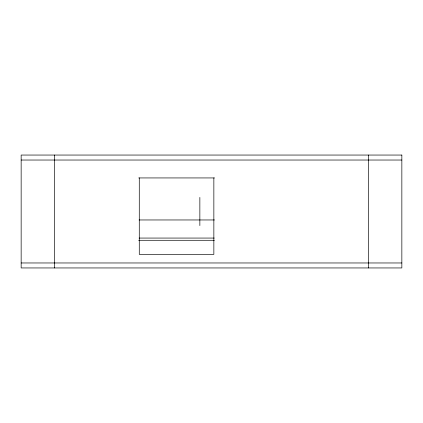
<?xml version="1.0" encoding="UTF-8"?>
<svg xmlns="http://www.w3.org/2000/svg" width="423" height="423" viewBox="0 0 423 423"><rect width="100%" height="100%" fill="white"/><g stroke="black" fill="none" stroke-linecap="round" stroke-linejoin="round"><path stroke-width="0.63" d="M21.15 160.031L401.85 160.031M138.712 177.94L214.572 177.94M139.088 219.965L214.477 219.965M139.088 238.064L214.255 238.064M138.644 240.29L214.366 240.29M21.15 262.969L401.85 262.969M368.645 155.051L368.645 267.949M213.853 177.919L213.853 254.371L139.278 254.371L139.278 177.919M199.857 197.414L199.857 225.586M54.356 155.051L54.356 267.949M401.85 155.051L21.15 155.051L21.15 267.949L401.85 267.949L401.85 155.051"/></g></svg>
